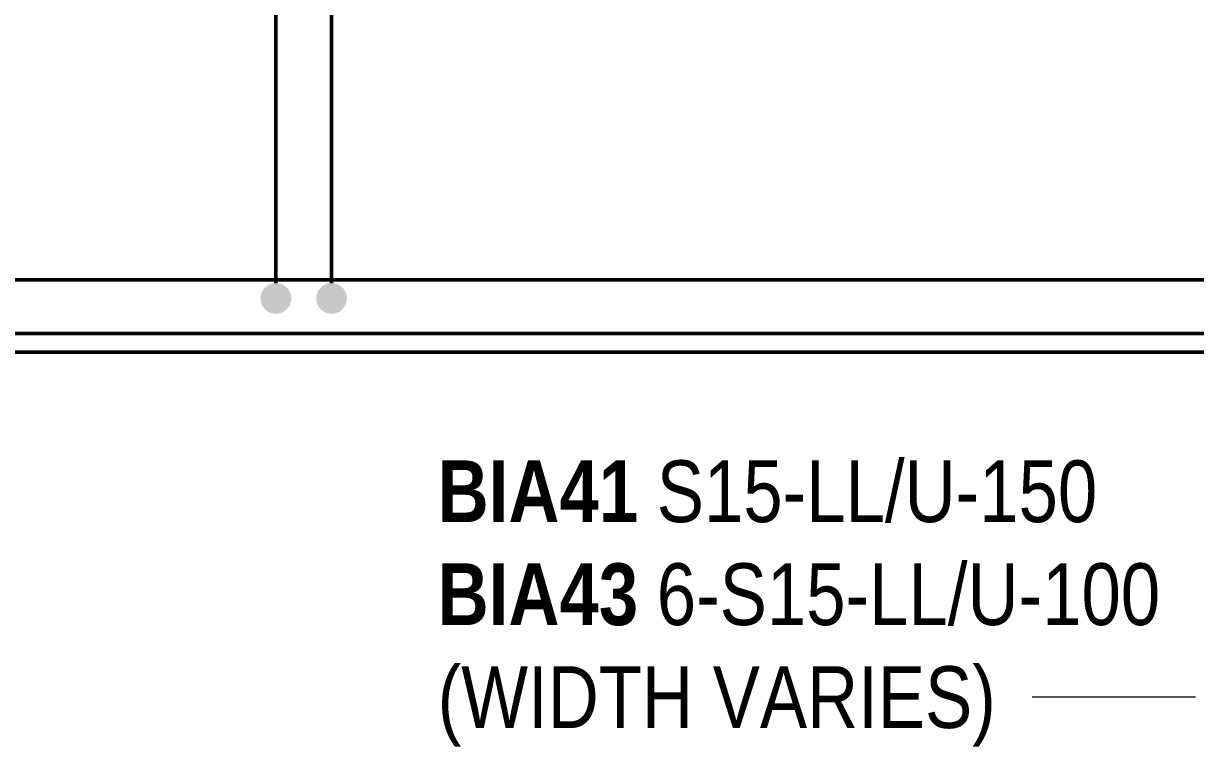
# Model space of a CAD drawing. Header units: metres. Extents: x 0 to 16, y 3 to 1186.
# Drawn here: x 12.439 to 13.388, y 1181.896 to 1182.482 of the extents above; entities that cross this region are included whole.
import ezdxf

# ---------------------------------------------------------------- set-up
doc = ezdxf.new("R2010")
doc.units = ezdxf.units.M
for name, color, linetype, lineweight in [('A-DETL', 7, 'Continuous', 13), ('A-DETL-GENF', 7, 'Continuous', 9), ('A-WALL', 7, 'Continuous', 50), ('G-ANNO-TEXT', 7, 'Continuous', 9)]:
    doc.layers.add(name, color=color, linetype=linetype, lineweight=lineweight)
doc.styles.add('Arial Narrow_2', font='ARIALN.TTF', dxfattribs={"height": 0.05})
doc.styles.add('Arial Narrow_B', font='ARIALNB.TTF', dxfattribs={"height": 0.05})

# ---------------------------------------------------------------- blocks, each defined once
blk = doc.blocks.new('Walls 2 - Walls 2-6845191-DRG-2873184 - SOUTHERN BARRIER - PLAN - Dependent 1')
at = {"layer": 'A-WALL', "color": 252, "true_color": 0x888888}
for p, q in [((229.99065, 1206.86844), (241.73884, 1207.89617)), ((241.74295, 1207.88149), (229.99195, 1206.85352))]:
    blk.add_line(p, q, dxfattribs=at)
blk = doc.blocks.new('B_Det_Reinf_Bar Section_2D_Grey - Reo Dot_Scale 25_Cog End-7826873-DRG-2873184 - SOUTHERN BARRIER - PLAN - Dependent 1')
at = {"layer": 'A-DETL-GENF', "true_color": 0xafafaf}
blk.add_hatch(color=253, dxfattribs=at).paths.add_polyline_path([(0, -0.0125), (0.00324, -0.01207), (0.00625, -0.01083), (0.00884, -0.00884), (0.01083, -0.00625), (0.01207, -0.00324), (0.0125, 0), (0.01207, 0.00324), (0.01071, 0.0064), (0.00884, 0.00884), (0.00625, 0.01083), (0.00324, 0.01207), (0, 0.0125), (-0.00324, 0.01207), (-0.00625, 0.01083), (-0.00936, 0.00816), (-0.01083, 0.00625), (-0.01207, 0.00324), (-0.0125, 0), (-0.01207, -0.00324), (-0.01083, -0.00625), (-0.00884, -0.00884), (-0.00625, -0.01083), (-0.00324, -0.01207)])

msp = doc.modelspace()

# ---------------------------------------------------------------- linework, layer by layer
at = {"layer": 'A-DETL', "color": 253, "lineweight": 50, "true_color": 0xafafaf}
for p, q in [((12.64379, 1182.27175), (12.64379, 1182.72944)), ((12.68879, 1182.27175), (12.68879, 1182.72944)), ((13.76747, 1182.27435), (1.90113, 1182.27419))]:
    msp.add_line(p, q, dxfattribs=at)
at = {"layer": 'G-ANNO-TEXT'}
msp.add_line((13.38809, 1181.9365), (13.25581, 1181.9365), dxfattribs=at)

# ---------------------------------------------------------------- block references
at = {"layer": 'A-DETL-GENF', "color": 253, "true_color": 0xafafaf, "rotation": 5.00000057559783}
for p in [(12.64379, 1182.25935), (12.68879, 1182.25935)]:
    msp.add_blockref('B_Det_Reinf_Bar Section_2D_Grey - Reo Dot_Scale 25_Cog End-7826873-DRG-2873184 - SOUTHERN BARRIER - PLAN - Dependent 1', p, dxfattribs=at)
at = {"layer": 'A-WALL', "color": 252, "true_color": 0x888888, "rotation": 355.0000000000001}
msp.add_blockref('Walls 2 - Walls 2-6845191-DRG-2873184 - SOUTHERN BARRIER - PLAN - Dependent 1', (-332.39985, 0), dxfattribs=at)

# ---------------------------------------------------------------- next in the draw order: texts
at = {"layer": 'G-ANNO-TEXT', "char_height": 0.05, "attachment_point": 1, "bg_fill": 3, "box_fill_scale": 1, "bg_fill_color": 256, "bg_fill_transparency": 0}
for s, insert, style in [('BIA41', (12.77469, 1182.12819), 'Arial Narrow_B'), ('BIA43', (12.77469, 1182.04484), 'Arial Narrow_B'), ('(WIDTH VARIES)', (12.77469, 1181.9615), 'Arial Narrow_2')]:
    msp.add_mtext(s, dxfattribs=dict(at, insert=insert, style=style))

# ---------------------------------------------------------------- next in the draw order: texts
at = {"layer": 'G-ANNO-TEXT', "char_height": 0.05, "attachment_point": 1, "style": 'Arial Narrow_2', "bg_fill": 3, "box_fill_scale": 1, "bg_fill_color": 256, "bg_fill_transparency": 0}
for s, insert in [(' S15-LL/U-150', (12.93609, 1182.12819)), (' 6-S15-LL/U-100', (12.93609, 1182.04484))]:
    msp.add_mtext(s, dxfattribs=dict(at, insert=insert))

doc.saveas('drawing.dxf')
